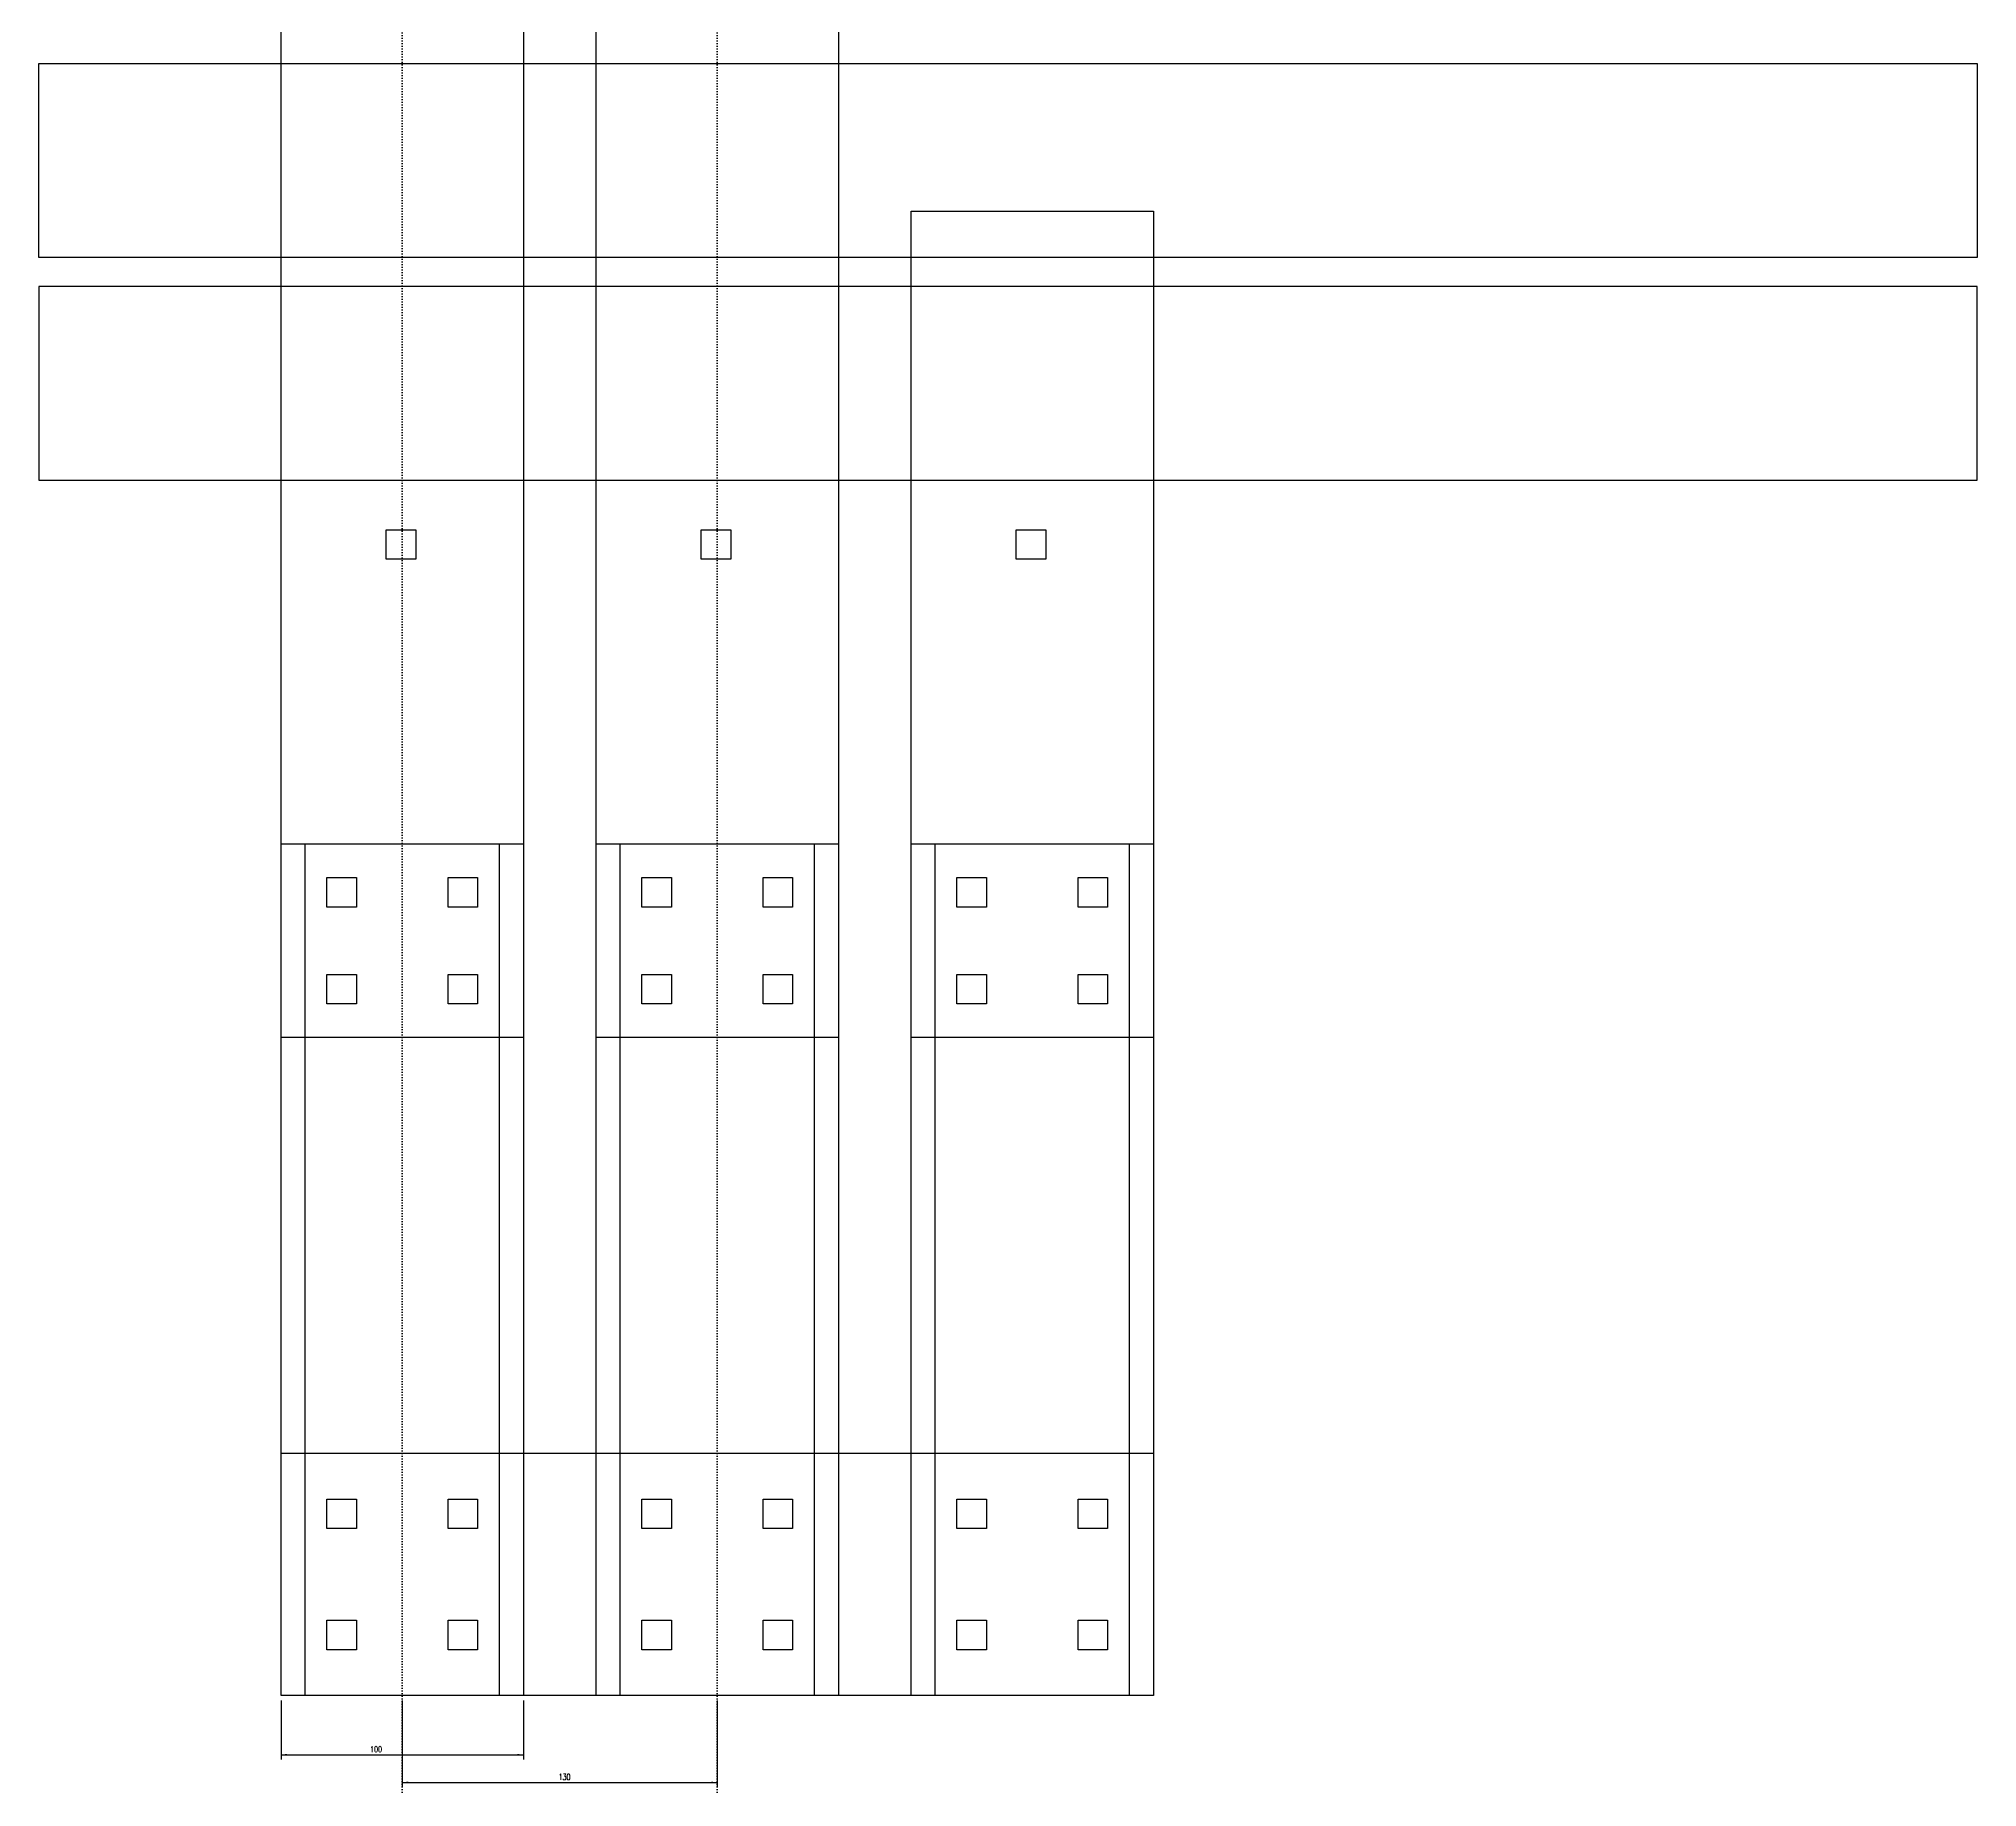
# Model space of a CAD drawing. Header units: millimetres. Extents: x -569 to 1240, y -1081 to 80.
# Drawn here: x 440 to 1240, y -1081 to -360 of the extents above; entities that cross this region are included whole.
import ezdxf

# ---------------------------------------------------------------- set-up
doc = ezdxf.new("R2010")
doc.units = ezdxf.units.MM
doc.linetypes.add('DOTTED', pattern=[1, 0, -1])
doc.layers.add('1', color=7, linetype='Continuous')
doc.styles.add('CONVERTER_11', font='txt.shx', dxfattribs={"width": 0.63})
doc.dimstyles.new('ME10_DIM_10', dxfattribs={"dimtxt": 2.5, "dimasz": 2.5, "dimexe": 2, "dimexo": 2, "dimgap": 1, "dimtad": 1, "dimdsep": 46, "dimtxsty": 'CONVERTER_11', "dimsah": 1, "dimcen": 0.09, "dimclrd": 2, "dimclre": 2, "dimclrt": 2, "dimadec": 0, "dimazin": 0, "dimtfac": 1, "dimtdec": 4, "dimtix": 1, "dimtmove": 0, "dimatfit": 3, "dimfxl": 1, "dimtolj": 1, "dimtzin": 0, "dimarcsym": 0})
doc.dimstyles.new('ME10_DIM_11', dxfattribs={"dimtxt": 2.5, "dimasz": 2.5, "dimexe": 2, "dimexo": 2, "dimgap": 1, "dimtad": 1, "dimdsep": 46, "dimtxsty": 'CONVERTER_11', "dimsah": 1, "dimcen": 0.09, "dimclrd": 2, "dimclre": 2, "dimclrt": 2, "dimadec": 0, "dimazin": 0, "dimtfac": 1, "dimtdec": 4, "dimtix": 1, "dimtmove": 0, "dimatfit": 3, "dimfxl": 1, "dimtolj": 1, "dimtzin": 0, "dimarcsym": 0})

# ---------------------------------------------------------------- blocks, each defined once
blk = doc.blocks.new('*D1')
at = {"layer": '1', "color": 2, "linetype": 'Continuous'}
for p, q in [((590, -1045.5), (590, -1081.32)), ((720, -1045.5), (720, -1081.32)), ((590, -1079.32), (720, -1079.32))]:
    blk.add_line(p, q, dxfattribs=at)
at = {"layer": '1', "color": 2}
for points in [[(592.5, -1078.99), (592.5, -1079.65), (590, -1079.32)], [(717.5, -1079.65), (717.5, -1078.99), (720, -1079.32)]]:
    blk.add_solid(points, dxfattribs=at)
at = {"layer": '1', "color": 2, "insert": (654.5, -1078.32), "char_height": 2.5, "attachment_point": 7, "rotation": 0.00014, "line_spacing_factor": 0.60024, "style": 'CONVERTER_11'}
blk.add_mtext('130', dxfattribs=at)
blk = doc.blocks.new('*D2')
at = {"layer": '1', "color": 2, "linetype": 'Continuous'}
for p, q in [((540, -1045.5), (540, -1069.89)), ((640, -1045.5), (640, -1069.89)), ((540, -1067.89), (640, -1067.89))]:
    blk.add_line(p, q, dxfattribs=at)
at = {"layer": '1', "color": 2}
for points in [[(542.5, -1067.56), (542.5, -1068.22), (540, -1067.89)], [(637.5, -1068.22), (637.5, -1067.56), (640, -1067.89)]]:
    blk.add_solid(points, dxfattribs=at)
at = {"layer": '1', "color": 2, "insert": (576.73, -1066.89), "char_height": 2.5, "attachment_point": 7, "rotation": 0.00014, "line_spacing_factor": 0.60024, "style": 'CONVERTER_11'}
blk.add_mtext('100', dxfattribs=at)

msp = doc.modelspace()

# ---------------------------------------------------------------- linework, layer by layer
at = {"layer": '1', "color": 7, "linetype": 'Continuous'}
for p, q in [((540, -772), (540, 19)), ((640, 19), (640, -772)), ((670, -772), (670, -206)), ((770, -206), (770, -772)), ((440, -370), (1240, -370)), ((440, -450), (440, -370)), ((1240, -370), (1240, -450)), ((800, -431), (900, -431)), ((800, -772), (800, -431)), ((900, -431), (900, -772)), ((1240, -450), (440, -450)), ((1240, -462), (440, -462)), ((440, -462), (440, -542)), ((1240, -542), (1240, -462)), ((440, -542), (1240, -542)), ((583.4, -562.4), (595.6, -562.4)), ((583.4, -574.6), (583.4, -562.4)), ((595.6, -562.4), (595.6, -574.6)), ((713.4, -574.6), (713.4, -562.4)), ((713.4, -562.4), (725.6, -562.4)), ((725.6, -562.4), (725.6, -574.6)), ((843.4, -562.4), (855.6, -562.4)), ((843.4, -574.6), (843.4, -562.4)), ((855.6, -562.4), (855.6, -574.6)), ((595.6, -574.6), (583.4, -574.6)), ((725.6, -574.6), (713.4, -574.6)), ((855.6, -574.6), (843.4, -574.6)), ((558.9, -705.9), (571.1, -705.9)), ((558.9, -718.1), (558.9, -705.9)), ((571.1, -705.9), (571.1, -718.1)), ((608.9, -705.9), (621.1, -705.9)), ((608.9, -718.1), (608.9, -705.9)), ((621.1, -705.9), (621.1, -718.1)), ((688.9, -718.1), (688.9, -705.9)), ((688.9, -705.9), (701.1, -705.9)), ((701.1, -705.9), (701.1, -718.1)), ((738.9, -718.1), (738.9, -705.9)), ((738.9, -705.9), (751.1, -705.9)), ((751.1, -705.9), (751.1, -718.1)), ((818.9, -705.9), (831.1, -705.9)), ((818.9, -718.1), (818.9, -705.9)), ((831.1, -705.9), (831.1, -718.1)), ((868.9, -705.9), (881.1, -705.9)), ((868.9, -718.1), (868.9, -705.9)), ((881.1, -705.9), (881.1, -718.1)), ((571.1, -718.1), (558.9, -718.1)), ((621.1, -718.1), (608.9, -718.1)), ((701.1, -718.1), (688.9, -718.1)), ((751.1, -718.1), (738.9, -718.1)), ((831.1, -718.1), (818.9, -718.1)), ((881.1, -718.1), (868.9, -718.1)), ((558.9, -745.9), (571.1, -745.9)), ((558.9, -758.1), (558.9, -745.9)), ((571.1, -745.9), (571.1, -758.1)), ((608.9, -745.9), (621.1, -745.9)), ((608.9, -758.1), (608.9, -745.9)), ((621.1, -745.9), (621.1, -758.1)), ((688.9, -758.1), (688.9, -745.9)), ((688.9, -745.9), (701.1, -745.9)), ((701.1, -745.9), (701.1, -758.1)), ((738.9, -758.1), (738.9, -745.9)), ((738.9, -745.9), (751.1, -745.9)), ((751.1, -745.9), (751.1, -758.1)), ((818.9, -745.9), (831.1, -745.9)), ((818.9, -758.1), (818.9, -745.9)), ((831.1, -745.9), (831.1, -758.1)), ((868.9, -745.9), (881.1, -745.9)), ((868.9, -758.1), (868.9, -745.9)), ((881.1, -745.9), (881.1, -758.1)), ((571.1, -758.1), (558.9, -758.1)), ((621.1, -758.1), (608.9, -758.1)), ((701.1, -758.1), (688.9, -758.1)), ((751.1, -758.1), (738.9, -758.1)), ((831.1, -758.1), (818.9, -758.1)), ((881.1, -758.1), (868.9, -758.1)), ((640, -772), (540, -772)), ((770, -772), (670, -772)), ((900, -772), (800, -772)), ((540, -943.5), (900, -943.5)), ((540, -1043.5), (540, -943.5)), ((900, -943.5), (900, -1043.5)), ((558.9, -974.6), (558.9, -962.4)), ((558.9, -962.4), (571.1, -962.4)), ((571.1, -962.4), (571.1, -974.6)), ((608.9, -974.6), (608.9, -962.4)), ((608.9, -962.4), (621.1, -962.4)), ((621.1, -962.4), (621.1, -974.6)), ((688.9, -962.4), (701.1, -962.4)), ((688.9, -974.6), (688.9, -962.4)), ((701.1, -962.4), (701.1, -974.6)), ((738.9, -962.4), (751.1, -962.4)), ((738.9, -974.6), (738.9, -962.4)), ((751.1, -962.4), (751.1, -974.6)), ((818.9, -974.6), (818.9, -962.4)), ((818.9, -962.4), (831.1, -962.4)), ((831.1, -962.4), (831.1, -974.6)), ((868.9, -974.6), (868.9, -962.4)), ((868.9, -962.4), (881.1, -962.4)), ((881.1, -962.4), (881.1, -974.6)), ((571.1, -974.6), (558.9, -974.6)), ((621.1, -974.6), (608.9, -974.6)), ((701.1, -974.6), (688.9, -974.6)), ((751.1, -974.6), (738.9, -974.6)), ((831.1, -974.6), (818.9, -974.6)), ((881.1, -974.6), (868.9, -974.6)), ((558.9, -1024.6), (558.9, -1012.4)), ((558.9, -1012.4), (571.1, -1012.4)), ((571.1, -1012.4), (571.1, -1024.6)), ((608.9, -1024.6), (608.9, -1012.4)), ((608.9, -1012.4), (621.1, -1012.4)), ((621.1, -1012.4), (621.1, -1024.6)), ((688.9, -1012.4), (701.1, -1012.4)), ((688.9, -1024.6), (688.9, -1012.4)), ((701.1, -1012.4), (701.1, -1024.6)), ((738.9, -1012.4), (751.1, -1012.4)), ((738.9, -1024.6), (738.9, -1012.4)), ((751.1, -1012.4), (751.1, -1024.6)), ((818.9, -1024.6), (818.9, -1012.4)), ((818.9, -1012.4), (831.1, -1012.4)), ((831.1, -1012.4), (831.1, -1024.6)), ((868.9, -1024.6), (868.9, -1012.4)), ((868.9, -1012.4), (881.1, -1012.4)), ((881.1, -1012.4), (881.1, -1024.6)), ((571.1, -1024.6), (558.9, -1024.6)), ((621.1, -1024.6), (608.9, -1024.6)), ((701.1, -1024.6), (688.9, -1024.6)), ((751.1, -1024.6), (738.9, -1024.6)), ((831.1, -1024.6), (818.9, -1024.6)), ((881.1, -1024.6), (868.9, -1024.6)), ((900, -1043.5), (540, -1043.5))]:
    msp.add_line(p, q, dxfattribs=at)
at = {"layer": '1', "color": 1, "linetype": 'Continuous'}
for p, q in [((540, -692), (640, -692)), ((540, -1043.5), (540, -692)), ((640, -692), (640, -1043.5)), ((670, -692), (770, -692)), ((670, -1043.5), (670, -692)), ((770, -692), (770, -1043.5)), ((800, -692), (900, -692)), ((800, -1043.5), (800, -692)), ((900, -692), (900, -1043.5)), ((640, -1043.5), (540, -1043.5)), ((770, -1043.5), (670, -1043.5)), ((900, -1043.5), (800, -1043.5))]:
    msp.add_line(p, q, dxfattribs=at)
at = {"layer": '1', "color": 2, "linetype": 'Continuous'}
for p, q in [((550, -1043.5), (550, -692)), ((630, -692), (630, -1043.5)), ((680, -1043.5), (680, -692)), ((760, -692), (760, -1043.5)), ((810, -1043.5), (810, -692)), ((890, -692), (890, -1043.5))]:
    msp.add_line(p, q, dxfattribs=at)
at = {"layer": '1', "color": 3, "linetype": 'DOTTED'}
for p in [(590, -1043.5), (720, -1043.5)]:
    msp.add_xline(p, (0, 1), dxfattribs=at)

# ---------------------------------------------------------------- dimensions: what is measured, and where the dimension line sits
at = {"layer": '1'}
for base, p1, p2, dimstyle, picture, middle in [((540, -1067.89), (640, -1043.5), (540, -1043.5), 'ME10_DIM_11', '*D2', (578.566, -1065.64)), ((590, -1079.317), (720, -1043.5), (590, -1043.5), 'ME10_DIM_10', '*D1', (656.336, -1077.067))]:
    dim = msp.add_linear_dim(base=base, p1=p1, p2=p2, dimstyle=dimstyle, dxfattribs=at)
    dim.commit()
    dim.dimension.update_dxf_attribs({"geometry": picture, "text_midpoint": middle, "text_rotation": 0.000139})

doc.saveas('drawing.dxf')
